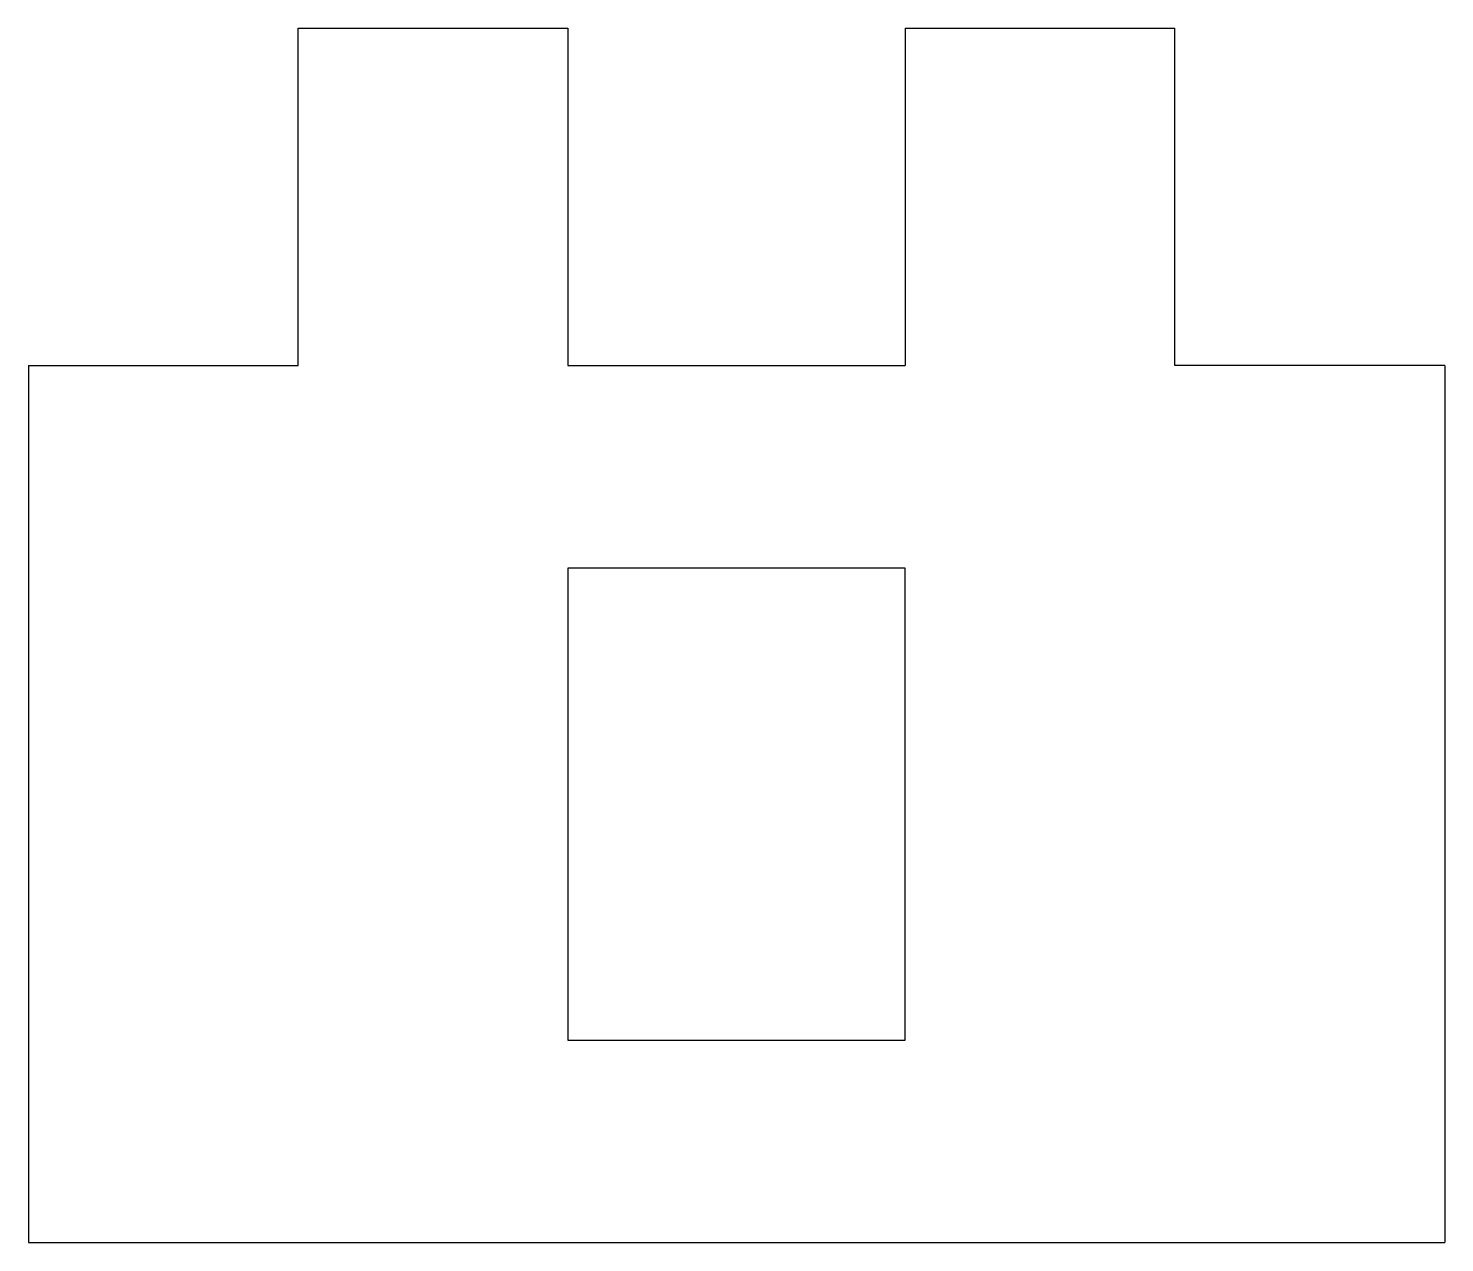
# Model space of a CAD drawing. Header units: millimetres. Extents: x 4.5 to 25.5, y 2.9 to 20.9.
import ezdxf

# ---------------------------------------------------------------- set-up
doc = ezdxf.new("R2010")
doc.units = ezdxf.units.MM
doc.layers.add('Tallar', color=1, linetype='Continuous', lineweight=5)

msp = doc.modelspace()

# ---------------------------------------------------------------- linework, layer by layer
at = {"layer": 'Tallar', "linetype": 'Continuous', "lineweight": 25}
for p, q in [((8.464, 20.858), (12.464, 20.858)), ((8.464, 15.858), (8.464, 20.858)), ((12.464, 20.858), (12.464, 15.858)), ((17.464, 20.858), (21.464, 20.858)), ((17.464, 20.858), (17.464, 15.858)), ((21.464, 15.858), (21.464, 20.858)), ((4.464, 15.858), (8.464, 15.858)), ((4.464, 15.858), (4.464, 2.858)), ((12.464, 15.858), (17.464, 15.858)), ((25.464, 15.858), (21.464, 15.858)), ((25.464, 15.858), (25.464, 2.858)), ((12.464, 12.858), (12.464, 5.858)), ((17.464, 12.858), (12.464, 12.858)), ((17.464, 5.858), (17.464, 12.858)), ((12.464, 5.858), (17.464, 5.858)), ((4.464, 2.858), (25.464, 2.858))]:
    msp.add_line(p, q, dxfattribs=at)

doc.saveas('drawing.dxf')
